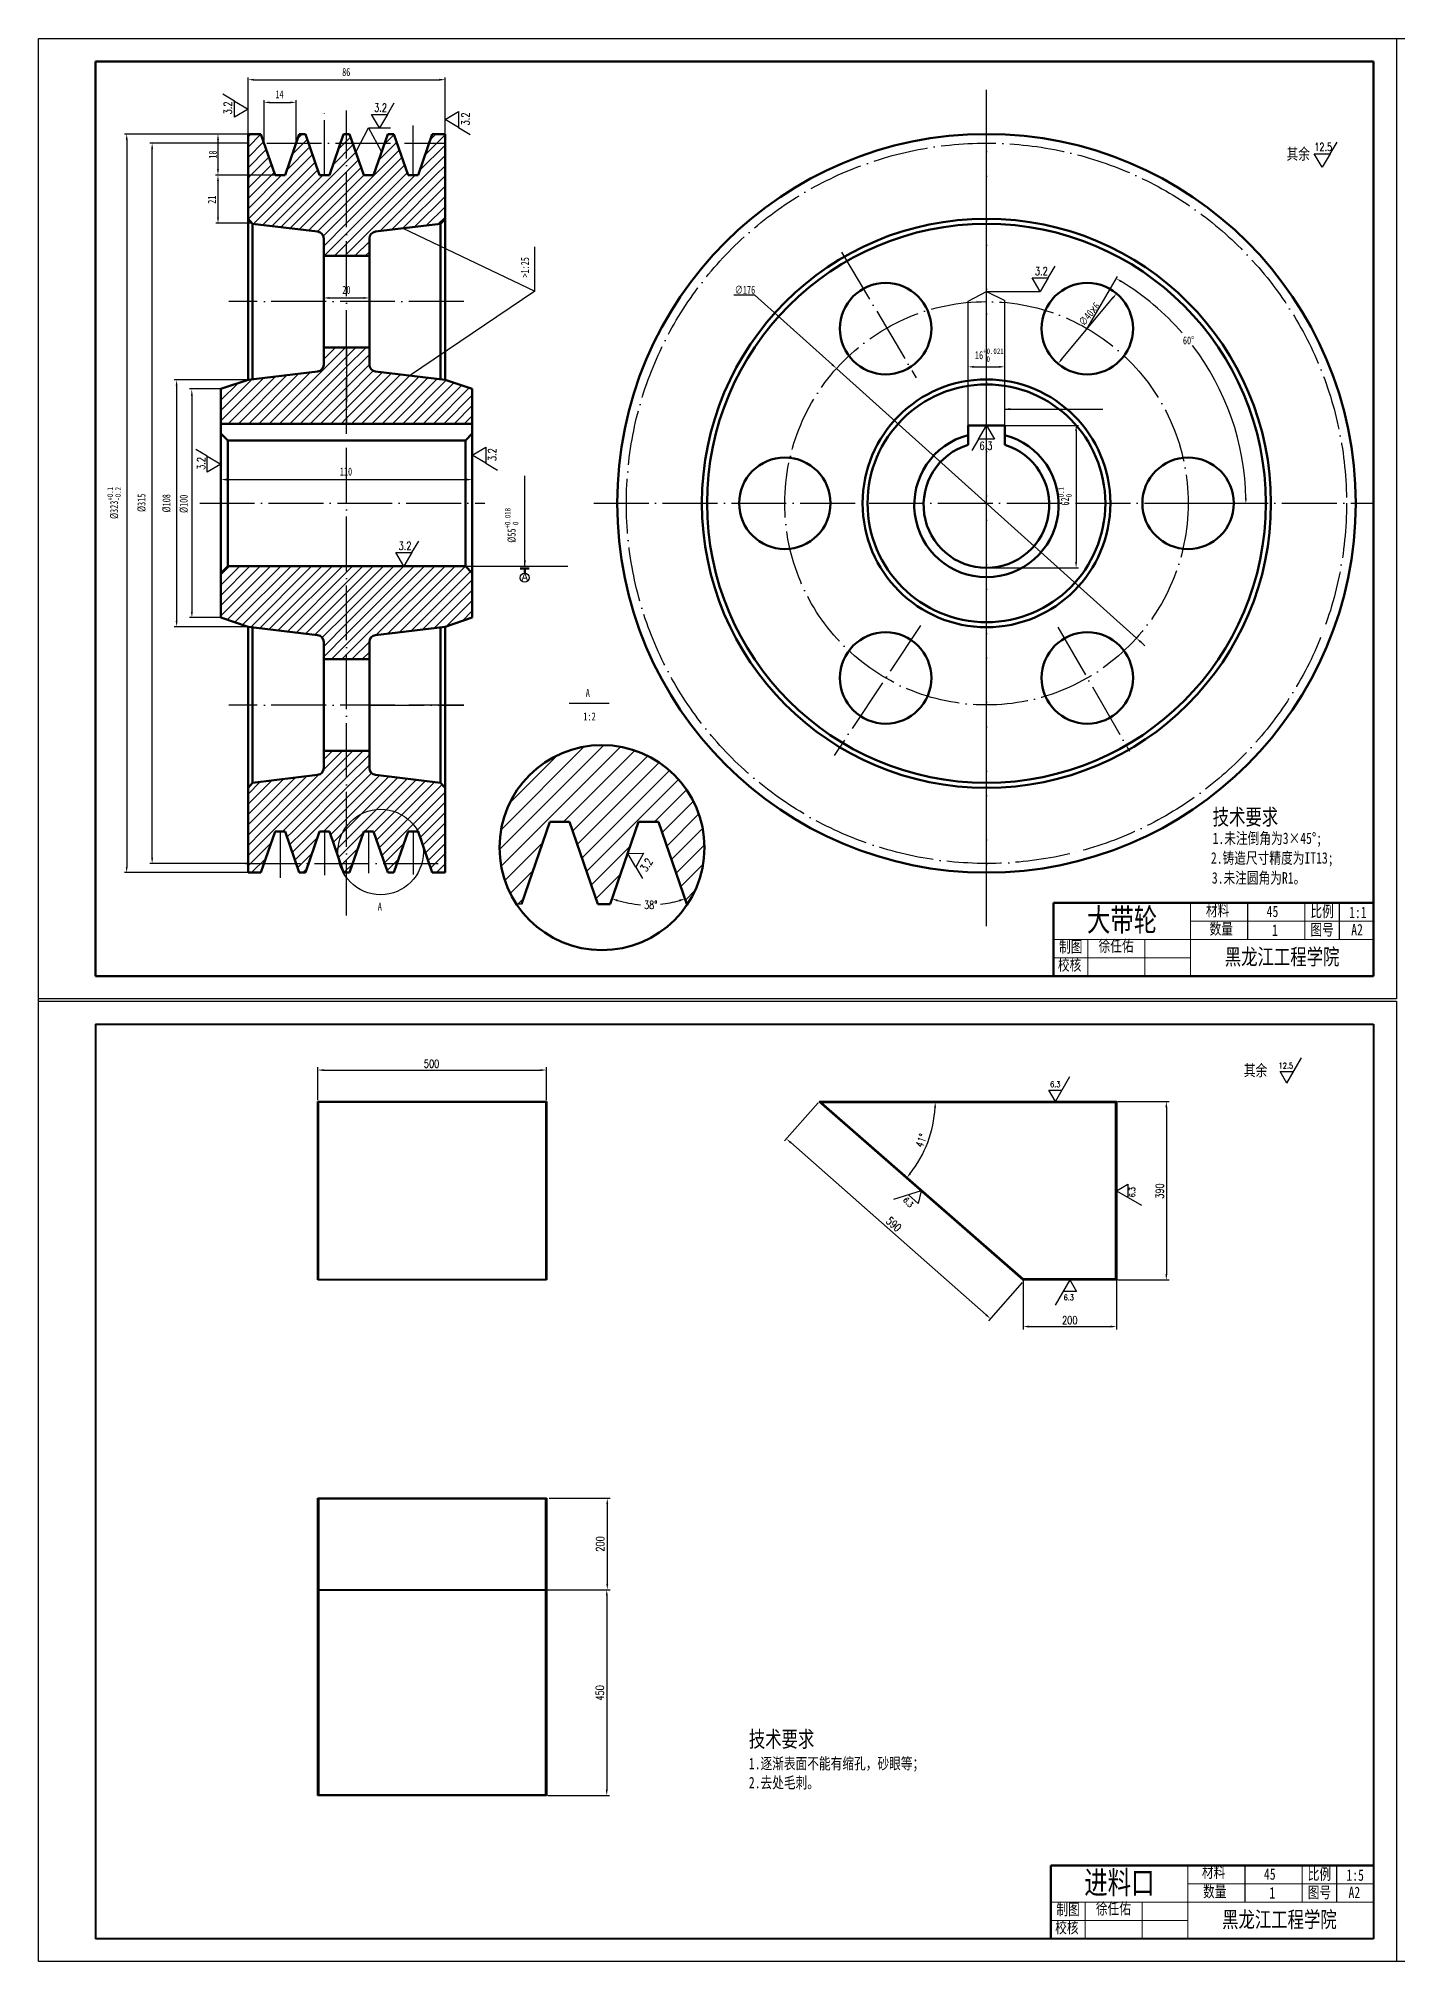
# Model space of a CAD drawing. Header units: inches. Extents: x -636 to 5660, y -1140 to 588.
# Drawn here: x 4471 to 5065, y -253 to 588 of the extents above; entities that cross this region are included whole.
import ezdxf
from ezdxf.enums import TextEntityAlignment as Align

# ---------------------------------------------------------------- set-up
doc = ezdxf.new("R2010")
doc.units = ezdxf.units.IN
doc.header["$MEASUREMENT"] = 0
doc.linetypes.add('ACAD_ISO04W100', pattern=[30, 24, -3, 0, -3])
doc.linetypes.add('CENTER2', pattern=[28.575, 19.05, -3.175, 3.175, -3.175])
for name, color, linetype in [('biaozhu', 210, 'Continuous'), ('dim', 7, 'Continuous'), ('图层2', 50, 'CENTER2'), ('图层3', 160, 'CENTER2')]:
    doc.layers.add(name, color=color, linetype=linetype)
for name, color, linetype, lineweight in [('cushixian', 4, 'Continuous', 50), ('中心线层', 4, 'ACAD_ISO04W100', 25), ('尺寸线', 3, 'Continuous', 20), ('文字', 7, 'Continuous', 15), ('文字层', 7, 'Continuous', 25), ('标注层', 3, 'Continuous', 25), ('粗实线', 7, 'Continuous', 40), ('粗实线层', 7, 'Continuous', 50), ('细实线', 5, 'Continuous', 9)]:
    doc.layers.add(name, color=color, linetype=linetype, lineweight=lineweight)
doc.styles.get("Standard").update_dxf_attribs({"font": 'txt.shx', "width": 0.75, "bigfont": 'gbcbig.shx'})
doc.styles.add('textstyle', font='', dxfattribs={"height": 5})
doc.styles.add('仿宋1', font='', dxfattribs={"width": 0.75})
doc.styles.add('工程字', font='gbenor.shx', dxfattribs={"bigfont": 'gbcbig.shx'})
doc.styles.add('样式 1', font='', dxfattribs={"width": 0.66, "height": 5})
doc.styles.get('textstyle').set_extended_font_data('FangSong_GB2312')
doc.styles.get('仿宋1').set_extended_font_data('FangSong_GB2312')
doc.styles.get('样式 1').set_extended_font_data('FangSong_GB2312')
doc.dimstyles.new('GB-3.5$7', dxfattribs={"dimtxt": 3.5, "dimasz": 2.5, "dimexe": 1, "dimexo": 0, "dimgap": 0.5, "dimtad": 1, "dimtoh": 1, "dimdec": 0, "dimdsep": 46, "dimtxsty": 'Standard', "dimcen": 0, "dimadec": 0, "dimazin": 2, "dimtfac": 1, "dimtdec": 0, "dimtmove": 0, "dimatfit": 3, "dimfxl": 1, "dimarcsym": 0})
pattern_1 = [(45, (3440.1529, -707.2794), (-0.7184205, 0.7184205), [])]

# ---------------------------------------------------------------- blocks, each defined once
blk = doc.blocks.new('下基准')
at = {"layer": '标注层'}
blk.add_circle((0, -5), 2, dxfattribs=at)
at = {"layer": '粗实线层'}
for p, q in [((2, -1), (-2, -1)), ((0, -3), (0, -1))]:
    blk.add_line(p, q, dxfattribs=at)
at = {"layer": '文字层'}
blk.add_attdef('A', text='', height=3.5, dxfattribs=at).set_placement((0, -4.56), align=Align.MIDDLE_CENTER)

msp = doc.modelspace()

# ---------------------------------------------------------------- hatches: boundary and pattern name
at = {"layer": '细实线'}
h = msp.add_hatch(dxfattribs=at)
h.set_pattern_fill('ANSI31', color=256, scale=45, style=0)
h.set_pattern_definition([(45, (4672.601, 209.5317), (-3.97748, 3.97748), [])])
h.paths.add_polyline_path([(4733.42, 245.53), (4742.14, 245.53), (4754.54, 209.53), (4754.79, 209.53, 0.147282), (4762.24, 234.28, 1), (4672.6, 234.28, 0.147304), (4680.05, 209.53), (4682.23, 209.53), (4694.62, 245.53), (4703.2, 245.53), (4715.59, 209.53), (4721.03, 209.53)])
h = msp.add_hatch(dxfattribs=at)
h.set_pattern_fill('ANSI31', color=256, scale=0.32, style=0)
h.set_pattern_definition(pattern_1)
h.paths.add_polyline_path([(4693.13, 123.2), (4593.13, 123.2), (4593.13, 45.2), (4693.13, 45.2)])
h.paths.add_polyline_path([(4593.45, 45.52), (4692.81, 45.52), (4692.81, 122.88), (4593.45, 122.88)], flags=16)
h = msp.add_hatch(dxfattribs=at)
h.set_pattern_fill('ANSI31', color=256, scale=0.32, style=0)
h.set_pattern_definition(pattern_1)
h.paths.add_polyline_path([(4812.46, 123.2), (4901.66, 45.2), (4942.46, 45.2), (4942.46, 123.2)])
h.paths.add_polyline_path([(4942.14, 122.88), (4942.14, 45.52), (4901.66, 45.52), (4813.15, 122.88)], flags=16)
h.paths.add_polyline_path([(4853.45, 103.79), (4855.91, 110.34), (4860.83, 108.5), (4858.37, 101.94)], flags=8)
h = msp.add_hatch(dxfattribs=at)
h.set_pattern_fill('ANSI31', color=256, scale=0.32, style=0)
h.set_pattern_definition(pattern_1)
h.paths.add_polyline_path([(4693.13, -50.26), (4593.13, -50.26), (4593.13, -180.26), (4693.13, -180.26)])
h.paths.add_polyline_path([(4692.81, -50.58), (4593.45, -50.58), (4593.45, -179.94), (4692.81, -179.94)], flags=16)

# ---------------------------------------------------------------- linework, layer by layer
at = {"lineweight": 50}
for p, q in [((4648.8, 546.35), (4648.8, 438.8)), ((4564.58, 507.06), (4564.58, 439.04)), ((4564.58, 262.63), (4564.58, 330.66)), ((4646.81, 262.63), (4646.81, 330.66))]:
    msp.add_line(p, q, dxfattribs=at)
for p, q in [((4593.45, 122.88), (4593.45, 45.52)), ((4692.81, 122.88), (4593.45, 122.88)), ((4692.81, 45.52), (4692.81, 122.88)), ((4593.45, 45.52), (4692.81, 45.52))]:
    msp.add_line(p, q)
for radius in [124.45, 122.22, 54.19, 52]:
    msp.add_circle((4885.61, 384.85), radius, dxfattribs=at)
at = {"layer": 'biaozhu', "color": 0, "lineweight": -3}
for p, q in [((4999.93, 194.13), (4999.93, 210.13)), ((5039.93, 210.13), (5039.93, 194.13)), ((4998.75, -226.87), (4998.75, -210.87)), ((5038.75, -210.87), (5038.75, -226.87))]:
    msp.add_line(p, q, dxfattribs=at)
at = {"layer": '中心线层'}
for p, q in [((4885.61, 210.64), (4885.61, 567.91)), ((4596.03, 528.35), (4596.03, 555.52)), ((4605.7, 204.56), (4605.7, 556.69)), ((4885.61, 199.91), (4885.61, 557.18)), ((4634.8, 528.35), (4634.8, 550.08)), ((4570.8, 542.35), (4648.8, 542.35)), ((4822.19, 494.71), (4854.9, 439.78)), ((4656.95, 473.05), (4554.21, 473.05)), ((4605.7, 453.05), (4605.7, 419.65)), ((4541.49, 384.85), (4666.12, 384.85)), ((4713.87, 384.85), (5054.93, 384.85)), ((4856.81, 331.44), (4818.93, 274.53)), ((4916.9, 330.66), (4948.18, 276.48)), ((4656.95, 296.64), (4554.21, 296.64)), ((4615.7, 296.64), (4656.95, 296.64)), ((4576.6, 241.35), (4576.6, 220.99)), ((4596.03, 241.35), (4596.03, 222.16)), ((4615.36, 241.35), (4615.36, 223.15)), ((4634.8, 241.35), (4634.8, 222.55)), ((4561.52, 227.35), (4648.8, 227.35))]:
    msp.add_line(p, q, dxfattribs=at)
for radius in [157.5, 88.2]:
    msp.add_circle((4885.61, 384.85), radius, dxfattribs=at)
at = {"layer": '图层2', "color": 3, "linetype": 'ByBlock', "lineweight": -3}
for p, q in [((5017.03, 131.33), (5014.15, 136.33)), ((5014.15, 136.33), (5019.92, 136.33)), ((5017.03, 131.33), (5023.38, 142.33)), ((4915.8, 123.2), (4912.92, 128.2)), ((4912.92, 128.2), (4918.69, 128.2)), ((4915.8, 123.2), (4922.15, 134.2)), ((4857.06, 84.2), (4844.94, 80.4)), ((4857.06, 84.2), (4855.8, 78.57)), ((4942.46, 84.2), (4947.46, 87.09)), ((4942.46, 84.2), (4953.46, 77.85)), ((4947.46, 87.09), (4947.46, 81.31)), ((4855.8, 78.57), (4851.55, 82.47)), ((4922.06, 45.2), (4915.71, 34.2)), ((4922.06, 45.2), (4924.95, 40.2)), ((4924.95, 40.2), (4919.17, 40.2))]:
    msp.add_line(p, q, dxfattribs=at)
at = {"layer": '图层3', "color": 3, "linetype": 'ByBlock'}
msp.add_line((4703.13, 297.4), (4720.52, 297.4), dxfattribs=at)
at = {"layer": '标注层'}
for p, q in [((4556.65, 560.78), (4551.6, 563.76)), ((4562.6, 534.23), (4562.6, 571.1)), ((4565.1, 570.1), (4646.3, 570.1)), ((4648.8, 534.23), (4648.8, 571.1)), ((4556.65, 553.78), (4556.65, 560.78)), ((4556.65, 560.78), (4562.6, 557.28)), ((4562.6, 557.28), (4556.65, 553.78)), ((4569.6, 542.35), (4569.6, 561.18)), ((4572.1, 560.18), (4581.1, 560.18)), ((4583.6, 542.35), (4583.6, 561.18)), ((4623.61, 554.95), (4626.58, 560)), ((4648.8, 552.67), (4654.74, 556.17)), ((4654.74, 556.17), (4654.74, 549.17)), ((4609.77, 538.36), (4615.28, 549)), ((4615.28, 549), (4621.02, 538.54)), ((4615.28, 549), (4624.94, 549)), ((4616.61, 554.95), (4623.61, 554.95)), ((4620.11, 549), (4616.61, 554.95)), ((4623.61, 554.95), (4620.11, 549)), ((4654.74, 549.17), (4648.8, 552.67)), ((4654.74, 549.17), (4659.8, 546.19)), ((4562.6, 546.35), (4508.53, 546.35)), ((4509.53, 543.85), (4509.53, 225.85)), ((4562.21, 542.35), (4519.66, 542.35)), ((4520.66, 229.85), (4520.66, 539.85)), ((4562.6, 546.35), (4548.46, 546.35)), ((4549.46, 543.85), (4549.46, 530.85)), ((5036.02, 537.75), (5038.99, 542.8)), ((5029.02, 537.75), (5036.02, 537.75)), ((5032.52, 531.8), (5029.02, 537.75)), ((5036.02, 537.75), (5032.52, 531.8)), ((4574.42, 528.35), (4548.33, 528.35)), ((4562.6, 528.35), (4548.46, 528.35)), ((4562.6, 528.35), (4548.46, 528.35)), ((4549.46, 525.85), (4549.46, 509.8)), ((4564.37, 507.3), (4548.46, 507.3)), ((4630.39, 505.1), (4688.12, 477.6)), ((4688.12, 477.6), (4688.12, 497.01)), ((4912.67, 483.46), (4915.64, 488.51)), ((4905.67, 483.46), (4912.67, 483.46)), ((4909.17, 477.51), (4905.67, 483.46)), ((4912.67, 483.46), (4909.17, 477.51)), ((4929.72, 461.24), (4942.87, 484.02)), ((4595.7, 473.05), (4595.7, 475.66)), ((4598.2, 474.66), (4613.2, 474.66)), ((4615.7, 474.66), (4615.7, 475.66)), ((4688.12, 477.6), (4633.3, 440.66)), ((4784.32, 475.87), (4775.13, 475.87)), ((4818.15, 445.48), (4784.32, 475.87)), ((4877.61, 473.2), (4885.61, 477.51)), ((4877.61, 418.92), (4877.61, 473.2)), ((4885.61, 477.51), (4893.61, 473.59)), ((4885.61, 477.51), (4909.17, 477.51)), ((4893.61, 418.92), (4893.61, 473.59)), ((4918.5, 447.8), (4940.93, 474.67)), ((4562.6, 438.8), (4530.36, 438.8)), ((4951.22, 325.89), (4820.01, 443.81)), ((4880.11, 444.53), (4891.11, 444.53)), ((4531.36, 436.3), (4531.36, 333.39)), ((4550.7, 434.85), (4537.05, 434.85)), ((4538.05, 431.88), (4538.05, 337.35)), ((4635.7, 412.35), (4635.7, 412.35)), ((4882.11, 412.97), (4879.14, 407.92)), ((4882.11, 412.97), (4885.61, 418.92)), ((4889.11, 412.97), (4882.11, 412.97)), ((4885.61, 418.92), (4925.82, 418.92)), ((4885.61, 418.92), (4889.11, 412.97)), ((4924.82, 416.42), (4924.82, 359.12)), ((4544.75, 405.45), (4539.7, 408.43)), ((4544.75, 398.45), (4544.75, 405.45)), ((4544.75, 405.45), (4550.7, 401.95)), ((4660.7, 405.87), (4666.64, 409.37)), ((4666.64, 402.37), (4660.7, 405.87)), ((4666.64, 409.37), (4666.64, 402.37)), ((4550.7, 401.95), (4544.75, 398.45)), ((4550.7, 384.85), (4550.7, 396.22)), ((4660.7, 384.85), (4660.7, 396.22)), ((4666.64, 402.37), (4671.7, 399.39)), ((4553.2, 395.22), (4658.2, 395.22)), ((4973.82, 384.85), (4999.04, 384.85)), ((4627.32, 363.29), (4634.32, 363.29)), ((4630.82, 357.35), (4627.32, 363.29)), ((4634.32, 363.29), (4630.82, 357.35)), ((4634.32, 363.29), (4637.29, 368.35)), ((4657.7, 357.35), (4702.56, 357.35)), ((4885.61, 356.62), (4925.82, 356.62)), ((4562.6, 330.89), (4530.36, 330.89)), ((4550.7, 334.85), (4537.05, 334.85)), ((4953.08, 324.22), (4954.94, 322.55)), ((4562.21, 227.35), (4519.66, 227.35)), ((4728.68, 231.73), (4735.58, 231.89)), ((4732.17, 225.78), (4728.68, 231.73)), ((4735.58, 231.89), (4732.17, 225.78)), ((4562.6, 223.35), (4508.53, 223.35)), ((4732.17, 225.78), (4735.13, 220.72)), ((4682.23, 209.53), (4680.05, 209.53)), ((4593.13, 123.82), (4593.13, 138.25)), ((4595.63, 137), (4690.63, 137)), ((4693.13, 123.82), (4693.13, 138.25)), ((4812.05, 122.73), (4797.29, 105.99)), ((4943.09, 123.2), (4965.55, 123.2)), ((4964.3, 120.7), (4964.3, 47.7)), ((4799.99, 105.27), (4885.44, 29.95)), ((4901.25, 44.11), (4886.49, 27.36)), ((4901.66, 45.2), (4901.66, 23.56)), ((4942.46, 45.2), (4942.46, 23.56)), ((4943.09, 45.2), (4965.55, 45.2)), ((4904.16, 24.81), (4939.96, 24.81)), ((4694.38, -50.26), (4721, -50.26)), ((4719.75, -52.76), (4719.75, -87.76)), ((4693.75, -90.26), (4721, -90.26)), ((4693.75, -90.26), (4720.77, -90.26)), ((4719.52, -92.76), (4719.52, -177.76)), ((4693.75, -180.26), (4720.77, -180.26))]:
    msp.add_line(p, q, dxfattribs=at)
for points in [[(4470.93, 588.13), (5064.93, 588.13), (5064.93, 168.13), (4470.93, 168.13)], [(4470.93, 588.13), (5659.93, 588.13), (5659.93, -252.87), (4470.93, -252.87)], [(4470.93, 167.13), (5064.93, 167.13), (5064.93, -252.87), (4470.93, -252.87)]]:
    msp.add_lwpolyline(points, close=True, dxfattribs=at)
msp.add_circle((4620.61, 232.35), 18.68, dxfattribs=at)
for centre, radius, start, end in [((4885.61, 384.85), 113.51, 41.04244, 58.73812), ((4885.61, 384.85), 113.51, 1.0185, 37.41766), ((4740.95, 272.52), 63.61, 254.7577, 264.03973), ((4737.78, 258.19), 48.96, 276.18109, 286.07382), ((4812.46, 123.2), 50.72, 321.6566, 357.17567)]:
    msp.add_arc(centre, radius, start, end, dxfattribs=at)
for points in [[(4565.1, 570.52), (4565.1, 569.69), (4562.6, 570.1)], [(4646.3, 570.52), (4646.3, 569.69), (4648.8, 570.1)], [(4572.1, 560.6), (4572.1, 559.77), (4569.6, 560.18)], [(4581.1, 560.6), (4581.1, 559.77), (4583.6, 560.18)], [(4509.12, 543.85), (4509.95, 543.85), (4509.53, 546.35)], [(4520.25, 539.85), (4521.08, 539.85), (4520.66, 542.35)], [(4549.05, 543.85), (4549.88, 543.85), (4549.46, 546.35)], [(4549.05, 530.85), (4549.88, 530.85), (4549.46, 528.35)], [(4549.05, 525.85), (4549.88, 525.85), (4549.46, 528.35)], [(4549.05, 509.8), (4549.88, 509.8), (4549.46, 507.3)], [(4944.31, 481.52), (4944.73, 482.24), (4942.37, 483.15)], [(4598.2, 475.08), (4598.2, 474.24), (4595.7, 474.66)], [(4613.2, 475.08), (4613.2, 474.24), (4615.7, 474.66)], [(4940.61, 474.94), (4941.25, 474.4), (4942.53, 476.59)], [(4818.43, 445.79), (4817.87, 445.17), (4820.01, 443.81)], [(4918.18, 448.07), (4918.82, 447.53), (4916.9, 445.88)], [(4530.95, 436.3), (4531.78, 436.3), (4531.36, 438.8)], [(4880.11, 444.94), (4880.11, 444.11), (4877.61, 444.53)], [(4891.11, 444.94), (4891.11, 444.11), (4893.61, 444.53)], [(4537.64, 431.88), (4538.47, 431.88), (4537.97, 434.85)], [(4924.4, 416.42), (4925.24, 416.42), (4924.82, 418.92)], [(4553.2, 395.64), (4553.2, 394.8), (4550.7, 395.22)], [(4658.2, 395.64), (4658.2, 394.8), (4660.7, 395.22)], [(4999.53, 386.87), (4998.69, 386.86), (4999.04, 384.85)], [(4924.4, 359.12), (4925.24, 359.12), (4924.82, 356.62)], [(4537.64, 337.35), (4538.47, 337.35), (4538.05, 334.85)], [(4530.95, 333.39), (4531.78, 333.39), (4531.36, 330.89)], [(4953.36, 324.53), (4952.8, 323.91), (4951.22, 325.89)], [(4520.25, 229.85), (4521.08, 229.85), (4520.66, 227.35)], [(4509.12, 225.85), (4509.95, 225.85), (4509.53, 223.35)], [(4724.1, 210.75), (4724.35, 211.55), (4721.84, 211.9)], [(4751.21, 211.55), (4751.46, 210.75), (4753.72, 211.9)], [(4595.63, 137.41), (4595.63, 136.58), (4593.13, 137)], [(4690.63, 137.41), (4690.63, 136.58), (4693.13, 137)], [(4862.7, 120.71), (4863.54, 120.69), (4863.23, 122.88)], [(4963.88, 120.7), (4964.71, 120.7), (4964.3, 123.2)], [(4800.27, 105.59), (4799.72, 104.96), (4798.12, 106.93)], [(4852.56, 91.47), (4851.92, 92), (4850.81, 89.96)], [(4963.88, 47.7), (4964.71, 47.7), (4964.3, 45.2)], [(4885.72, 30.27), (4885.17, 29.64), (4887.32, 28.3)], [(4904.16, 25.23), (4904.16, 24.39), (4901.66, 24.81)], [(4939.96, 25.23), (4939.96, 24.39), (4942.46, 24.81)], [(4719.34, -52.76), (4720.17, -52.76), (4719.75, -50.26)], [(4719.11, -92.76), (4719.94, -92.76), (4719.52, -90.26)], [(4719.34, -87.76), (4720.17, -87.76), (4719.75, -90.26)], [(4719.11, -177.76), (4719.94, -177.76), (4719.52, -180.26)]]:
    msp.add_solid(points, dxfattribs=at)
at = {"layer": '粗实线', "lineweight": 50}
for p, q in [((4495.93, 578.13), (4495.93, 178.13)), ((4495.93, 578.13), (5054.93, 578.13)), ((5054.93, 578.13), (5054.93, 178.13)), ((4562.6, 546.35), (4568.22, 546.35)), ((4562.6, 546.35), (4562.6, 438.8)), ((4568.22, 546.35), (4574.42, 528.35)), ((4584.97, 546.35), (4578.78, 528.35)), ((4584.97, 546.35), (4587.69, 546.35)), ((4587.69, 546.35), (4593.89, 528.35)), ((4604.37, 546.35), (4598.18, 528.35)), ((4604.37, 546.35), (4607.02, 546.35)), ((4607.02, 546.35), (4613.22, 528.35)), ((4623.7, 546.35), (4617.51, 528.35)), ((4623.7, 546.35), (4626.42, 546.35)), ((4626.42, 546.35), (4632.62, 528.35)), ((4643.17, 546.35), (4636.98, 528.35)), ((4643.17, 546.35), (4648.8, 546.35)), ((4574.42, 528.35), (4578.78, 528.35)), ((4593.89, 528.35), (4598.18, 528.35)), ((4613.22, 528.35), (4617.51, 528.35)), ((4632.62, 528.35), (4636.98, 528.35)), ((4564.58, 507.06), (4562.6, 509.3)), ((4564.58, 507.06), (4593.05, 503.66)), ((4646.81, 507.06), (4618.34, 503.66)), ((4646.81, 507.06), (4648.8, 509.14)), ((4646.81, 507.06), (4646.81, 439.04)), ((4595.7, 500.68), (4595.7, 445.43)), ((4615.7, 500.68), (4615.7, 445.43)), ((4595.7, 493.05), (4615.7, 493.05)), ((4595.7, 453.05), (4615.7, 453.05)), ((4550.7, 434.85), (4562.6, 438.8)), ((4562.6, 438.8), (4593.05, 442.45)), ((4648.8, 438.8), (4618.34, 442.45)), ((4660.7, 434.85), (4648.8, 438.8)), ((4550.7, 434.85), (4550.7, 415.35)), ((4660.7, 434.85), (4660.7, 412.35)), ((4605.7, 419.65), (4550.7, 419.65)), ((4550.7, 415.35), (4553.7, 412.35)), ((4550.7, 415.35), (4550.7, 412.35)), ((4550.7, 412.35), (4550.7, 357.35)), ((4553.7, 412.35), (4657.7, 412.35)), ((4553.7, 412.35), (4553.7, 357.35)), ((4605.7, 419.65), (4660.7, 419.65)), ((4660.7, 415.35), (4657.7, 412.35)), ((4657.7, 412.35), (4657.73, 357.32)), ((4660.7, 412.35), (4660.7, 357.35)), ((4877.61, 410.43), (4877.61, 418.92)), ((4877.61, 418.92), (4893.61, 418.92)), ((4893.61, 410.43), (4893.61, 418.92)), ((4550.7, 334.85), (4550.7, 357.35)), ((4550.7, 354.35), (4553.7, 357.35)), ((4553.7, 357.35), (4657.7, 357.35)), ((4660.7, 354.35), (4657.7, 357.35)), ((4660.7, 334.85), (4660.7, 357.35)), ((4550.7, 334.85), (4562.6, 330.89)), ((4562.6, 330.89), (4593.05, 327.25)), ((4562.6, 260.39), (4562.6, 330.89)), ((4648.8, 330.89), (4618.34, 327.25)), ((4660.7, 334.85), (4648.8, 330.89)), ((4648.8, 260.39), (4648.8, 330.89)), ((4595.7, 269.02), (4595.7, 324.27)), ((4615.7, 269.02), (4615.7, 324.27)), ((4595.7, 316.64), (4615.7, 316.64)), ((4595.7, 276.64), (4615.7, 276.64)), ((4564.58, 262.63), (4562.6, 260.39)), ((4564.58, 262.63), (4593.05, 266.04)), ((4646.81, 262.63), (4618.34, 266.04)), ((4646.81, 262.63), (4648.8, 260.39)), ((4562.6, 223.35), (4562.6, 260.39)), ((4648.8, 223.35), (4648.8, 260.39)), ((4682.23, 209.53), (4694.62, 245.53)), ((4694.62, 245.53), (4703.2, 245.53)), ((4715.59, 209.53), (4703.2, 245.53)), ((4721.03, 209.53), (4733.42, 245.53)), ((4733.42, 245.53), (4742.14, 245.53)), ((4754.54, 209.53), (4742.14, 245.53)), ((4568.22, 223.35), (4574.42, 241.35)), ((4574.42, 241.35), (4578.78, 241.35)), ((4584.97, 223.35), (4578.78, 241.35)), ((4587.69, 223.35), (4593.89, 241.35)), ((4593.89, 241.35), (4598.18, 241.35)), ((4604.37, 223.35), (4598.18, 241.35)), ((4607.02, 223.35), (4613.22, 241.35)), ((4613.22, 241.35), (4617.51, 241.35)), ((4623.7, 223.35), (4617.51, 241.35)), ((4626.42, 223.35), (4632.62, 241.35)), ((4632.62, 241.35), (4636.98, 241.35)), ((4643.17, 223.35), (4636.98, 241.35)), ((4562.6, 223.35), (4568.22, 223.35)), ((4584.97, 223.35), (4587.69, 223.35)), ((4604.37, 223.35), (4607.02, 223.35)), ((4623.7, 223.35), (4626.42, 223.35)), ((4643.17, 223.35), (4648.8, 223.35)), ((4715.59, 209.53), (4721.03, 209.53)), ((5054.93, 178.13), (4495.93, 178.13))]:
    msp.add_line(p, q, dxfattribs=at)
at = {"layer": '粗实线'}
for p, q in [((4754.54, 209.53), (4754.75, 209.53)), ((4495.93, 157.13), (4495.93, -242.87)), ((4495.93, 157.13), (5054.93, 157.13)), ((5054.93, 157.13), (5054.93, -242.87)), ((4593.13, 123.2), (4693.13, 123.2)), ((4593.13, 45.2), (4593.13, 123.2)), ((4693.13, 123.2), (4693.13, 45.2)), ((4812.46, 123.2), (4942.46, 123.2)), ((4901.66, 45.2), (4812.46, 123.2)), ((4942.14, 122.88), (4813.15, 122.88)), ((4813.15, 122.88), (4901.66, 45.52)), ((4942.14, 45.52), (4942.14, 122.88)), ((4942.46, 123.2), (4942.46, 45.2)), ((4693.13, 45.2), (4593.13, 45.2)), ((4942.14, 45.52), (4901.66, 45.52)), ((4942.46, 45.2), (4901.66, 45.2)), ((4593.13, -50.26), (4693.13, -50.26)), ((4593.13, -180.26), (4593.13, -50.26)), ((4693.13, -50.26), (4693.13, -180.26)), ((4593.45, -50.58), (4593.45, -179.94)), ((4692.81, -50.58), (4593.45, -50.58)), ((4692.81, -179.94), (4692.81, -50.58)), ((4593.45, -90.26), (4692.81, -90.26)), ((4693.13, -180.26), (4593.13, -180.26)), ((4593.45, -179.94), (4692.81, -179.94)), ((5054.93, -242.87), (4495.93, -242.87))]:
    msp.add_line(p, q, dxfattribs=at)
at = {"layer": '粗实线', "color": 0, "lineweight": 50}
for p, q in [((4914.93, 178.13), (4914.93, 210.13)), ((4914.93, 210.13), (5054.93, 210.13)), ((4913.75, -242.87), (4913.75, -210.87)), ((4913.75, -210.87), (5054.93, -210.87))]:
    msp.add_line(p, q, dxfattribs=at)
at = {"layer": '粗实线', "lineweight": 50}
for centre, radius in [((4885.61, 384.85), 161.5), ((4841.51, 461.24), 20), ((4929.72, 461.24), 20), ((4797.41, 384.85), 20), ((4973.82, 384.85), 20), ((4841.51, 308.46), 20), ((4929.72, 308.46), 20), ((4717.42, 234.28), 44.82)]:
    msp.add_circle(centre, radius, dxfattribs=at)
for centre, radius, start, end in [((4592.7, 500.68), 3, 0, 83.17341), ((4618.7, 500.68), 3, 96.82659, 180), ((4592.7, 445.43), 3, 276.82659, 0), ((4618.7, 445.43), 3, 180, 263.17341), ((4885.61, 384.12), 31.59, 104.67186, 75.32814), ((4885.61, 384.12), 27.5, 106.91239, 73.08761), ((4592.7, 324.27), 3, 0, 83.17341), ((4618.7, 324.27), 3, 96.82659, 180), ((4592.7, 269.02), 3, 276.82659, 0), ((4618.7, 269.02), 3, 180, 263.17341)]:
    msp.add_arc(centre, radius, start, end, dxfattribs=at)
at = {"layer": '细实线'}
for p, q in [((4562.6, 545.07), (4563.88, 546.35)), ((4562.6, 540.58), (4568.26, 546.24)), ((4562.6, 536.09), (4569.41, 542.9)), ((4562.6, 531.6), (4570.56, 539.56)), ((4579.55, 530.59), (4589.64, 540.68)), ((4581.91, 537.43), (4588.49, 544.02)), ((4584.26, 544.28), (4586.33, 546.35)), ((4599.7, 532.78), (4608.62, 541.7)), ((4602.06, 539.63), (4607.47, 545.04)), ((4605.7, 534.29), (4609.77, 538.36)), ((4617.72, 528.35), (4628.8, 539.43)), ((4619.75, 534.87), (4627.65, 542.77)), ((4622.11, 541.72), (4626.5, 546.11)), ((4637.66, 530.32), (4648.8, 541.46)), ((4640.02, 537.17), (4648.8, 545.95)), ((4642.37, 544.02), (4644.7, 546.35)), ((4563.84, 528.35), (4571.71, 536.22)), ((4568.33, 528.35), (4572.86, 532.88)), ((4576.99, 505.58), (4605.7, 534.29)), ((4581.8, 528.35), (4590.79, 537.34)), ((4586.29, 528.35), (4591.94, 534)), ((4590.78, 528.35), (4593.09, 530.66)), ((4604.25, 528.35), (4610.92, 535.02)), ((4608.74, 528.35), (4612.07, 531.68)), ((4622.21, 528.35), (4629.95, 536.09)), ((4626.7, 528.35), (4631.1, 532.75)), ((4640.17, 528.35), (4648.8, 536.97)), ((4644.66, 528.35), (4648.8, 532.48)), ((4562.6, 527.11), (4563.84, 528.35)), ((4562.6, 522.62), (4568.33, 528.35)), ((4562.6, 518.13), (4572.82, 528.35)), ((4562.6, 513.64), (4577.31, 528.35)), ((4562.6, 509.15), (4581.8, 528.35)), ((4564.96, 507.02), (4586.29, 528.35)), ((4568.97, 506.54), (4590.78, 528.35)), ((4572.82, 528.35), (4574.01, 529.54)), ((4572.98, 506.06), (4595.27, 528.35)), ((4581, 505.1), (4604.25, 528.35)), ((4585.01, 504.62), (4605.7, 525.3)), ((4605.7, 525.3), (4608.74, 528.35)), ((4605.7, 520.81), (4613.23, 528.35)), ((4605.7, 516.32), (4617.72, 528.35)), ((4605.7, 511.83), (4622.21, 528.35)), ((4605.7, 507.34), (4626.7, 528.35)), ((4605.7, 502.85), (4631.19, 528.35)), ((4605.7, 498.36), (4635.68, 528.35)), ((4605.7, 493.87), (4640.17, 528.35)), ((4620.19, 503.88), (4644.66, 528.35)), ((4625.29, 504.49), (4648.8, 527.99)), ((4630.39, 505.1), (4648.8, 523.5)), ((4631.19, 528.35), (4632.25, 529.41)), ((4589.02, 504.14), (4605.7, 520.81)), ((4593.03, 503.66), (4605.7, 516.32)), ((4635.49, 505.71), (4648.8, 519.01)), ((4640.59, 506.32), (4648.8, 514.52)), ((4595.53, 501.67), (4605.7, 511.83)), ((4595.7, 497.34), (4605.7, 507.34)), ((4645.69, 506.93), (4648.8, 510.03)), ((4595.9, 493.05), (4605.7, 502.85)), ((4600.39, 493.05), (4605.7, 498.36)), ((4609.37, 493.05), (4615.7, 499.38)), ((4604.88, 493.05), (4605.7, 493.87)), ((4613.86, 493.05), (4615.7, 494.89)), ((4571.88, 419.65), (4605.29, 453.05)), ((4576.37, 419.65), (4605.7, 448.97)), ((4595.7, 452.44), (4596.31, 453.05)), ((4595.7, 447.95), (4600.8, 453.05)), ((4605.7, 448.97), (4609.78, 453.05)), ((4605.7, 444.48), (4614.27, 453.05)), ((4605.7, 439.99), (4615.7, 449.99)), ((4550.7, 420.91), (4569.4, 439.62)), ((4550.7, 425.4), (4564.3, 439.01)), ((4553.92, 419.65), (4574.5, 440.23)), ((4558.41, 419.65), (4579.6, 440.84)), ((4562.9, 419.65), (4584.7, 441.45)), ((4567.39, 419.65), (4589.8, 442.06)), ((4580.86, 419.65), (4605.7, 444.48)), ((4585.35, 419.65), (4605.7, 439.99)), ((4605.7, 435.5), (4615.7, 445.5)), ((4605.7, 431.01), (4617.4, 442.72)), ((4605.7, 426.52), (4621.27, 442.1)), ((4605.7, 422.03), (4625.28, 441.62)), ((4607.8, 419.65), (4629.29, 441.14)), ((4612.29, 419.65), (4633.3, 440.66)), ((4616.78, 419.65), (4637.31, 440.18)), ((4621.27, 419.65), (4641.32, 439.7)), ((4625.76, 419.65), (4645.33, 439.22)), ((4630.25, 419.65), (4649.26, 438.65)), ((4634.74, 419.65), (4652.63, 437.53)), ((4550.7, 429.89), (4558.12, 437.31)), ((4550.7, 434.38), (4551.39, 435.08)), ((4589.84, 419.65), (4605.7, 435.5)), ((4594.33, 419.65), (4605.7, 431.01)), ((4639.23, 419.65), (4656, 436.41)), ((4643.72, 419.65), (4659.37, 435.29)), ((4648.21, 419.65), (4660.7, 432.13)), ((4598.82, 419.65), (4605.7, 426.52)), ((4603.31, 419.65), (4605.7, 422.03)), ((4652.7, 419.65), (4660.7, 427.64)), ((4657.19, 419.65), (4660.7, 423.15)), ((4550.7, 353.56), (4554.48, 357.35)), ((4550.7, 349.07), (4558.97, 357.35)), ((4550.7, 344.58), (4563.46, 357.35)), ((4550.7, 340.09), (4567.95, 357.35)), ((4550.7, 335.6), (4572.44, 357.35)), ((4553.5, 333.92), (4576.93, 357.35)), ((4556.87, 332.8), (4581.42, 357.35)), ((4560.24, 331.68), (4585.91, 357.35)), ((4563.81, 330.75), (4590.4, 357.35)), ((4567.82, 330.27), (4594.89, 357.35)), ((4571.83, 329.79), (4599.38, 357.35)), ((4575.84, 329.31), (4603.87, 357.35)), ((4579.85, 328.83), (4605.7, 354.68)), ((4605.7, 354.68), (4608.37, 357.35)), ((4605.7, 350.19), (4612.86, 357.35)), ((4605.7, 345.7), (4617.35, 357.35)), ((4605.7, 341.21), (4621.84, 357.35)), ((4605.7, 336.72), (4626.33, 357.35)), ((4605.7, 332.23), (4630.82, 357.35)), ((4605.7, 327.74), (4635.31, 357.35)), ((4605.7, 323.25), (4639.8, 357.35)), ((4605.7, 318.76), (4644.29, 357.35)), ((4618.72, 327.29), (4648.78, 357.35)), ((4623.82, 327.9), (4653.27, 357.35)), ((4628.92, 328.51), (4657.73, 357.32)), ((4634.02, 329.12), (4659.97, 355.07)), ((4583.86, 328.35), (4605.7, 350.19)), ((4587.87, 327.87), (4605.7, 345.7)), ((4639.12, 329.74), (4660.7, 351.31)), ((4644.23, 330.35), (4660.7, 346.82)), ((4591.88, 327.39), (4605.7, 341.21)), ((4595.08, 326.1), (4605.7, 336.72)), ((4649.49, 331.12), (4660.7, 342.33)), ((4656.22, 333.36), (4660.7, 337.84)), ((4595.7, 322.23), (4605.7, 332.23)), ((4595.7, 317.74), (4605.7, 327.74)), ((4599.09, 316.64), (4605.7, 323.25)), ((4608.07, 316.64), (4615.7, 324.27)), ((4612.56, 316.64), (4615.7, 319.78)), ((4603.58, 316.64), (4605.7, 318.76)), ((4573.19, 241.35), (4605.7, 273.86)), ((4577.68, 241.35), (4605.7, 269.37)), ((4595.6, 268.25), (4603.99, 276.64)), ((4595.7, 272.84), (4599.5, 276.64)), ((4605.7, 273.86), (4608.48, 276.64)), ((4605.7, 269.37), (4612.97, 276.64)), ((4605.7, 264.88), (4615.7, 274.88)), ((4605.7, 260.39), (4615.7, 270.39)), ((4562.6, 244.23), (4583.23, 264.86)), ((4562.6, 248.72), (4578.13, 264.25)), ((4562.6, 253.21), (4573.03, 263.64)), ((4562.6, 257.7), (4567.93, 263.03)), ((4564.21, 241.35), (4588.33, 265.47)), ((4568.7, 241.35), (4593.47, 266.12)), ((4582.17, 241.35), (4605.7, 264.88)), ((4605.7, 255.9), (4616.64, 266.84)), ((4605.7, 251.41), (4620.12, 265.83)), ((4605.7, 246.92), (4624.13, 265.35)), ((4605.7, 242.43), (4628.14, 264.87)), ((4609.11, 241.35), (4632.15, 264.39)), ((4613.6, 241.35), (4636.16, 263.91)), ((4618.09, 241.35), (4640.17, 263.43)), ((4622.58, 241.35), (4644.18, 262.95)), ((4627.07, 241.35), (4647.54, 261.81)), ((4586.66, 241.35), (4605.7, 260.39)), ((4591.15, 241.35), (4605.7, 255.9)), ((4631.56, 241.35), (4648.8, 258.59)), ((4636.05, 241.35), (4648.8, 254.1)), ((4595.64, 241.35), (4605.7, 251.41)), ((4598.68, 239.9), (4605.7, 246.92)), ((4640.54, 241.35), (4648.8, 249.61)), ((4645.03, 241.35), (4648.8, 245.12)), ((4562.6, 239.74), (4564.21, 241.35)), ((4562.6, 235.25), (4568.7, 241.35)), ((4562.6, 230.76), (4573.19, 241.35)), ((4562.6, 226.27), (4572.71, 236.38)), ((4579.65, 238.83), (4582.17, 241.35)), ((4580.8, 235.49), (4586.66, 241.35)), ((4581.95, 232.15), (4591.15, 241.35)), ((4583.1, 228.81), (4592.97, 238.68)), ((4599.83, 236.56), (4605.7, 242.43)), ((4600.98, 233.22), (4609.11, 241.35)), ((4602.13, 229.88), (4613.02, 240.77)), ((4617.66, 240.91), (4618.09, 241.35)), ((4618.81, 237.57), (4622.58, 241.35)), ((4619.96, 234.23), (4627.07, 241.35)), ((4621.11, 230.89), (4631.56, 241.35)), ((4622.26, 227.55), (4630.82, 236.11)), ((4637.89, 238.7), (4640.54, 241.35)), ((4639.04, 235.36), (4645.03, 241.35)), ((4640.19, 232.02), (4648.8, 240.63)), ((4641.34, 228.68), (4648.8, 236.14)), ((4564.17, 223.35), (4570.35, 229.53)), ((4584.25, 225.47), (4590.61, 231.83)), ((4603.28, 226.54), (4610.66, 233.92)), ((4604.58, 223.35), (4608.3, 227.07)), ((4623.41, 224.21), (4628.46, 229.27)), ((4642.49, 225.34), (4648.8, 231.65)), ((4644.99, 223.35), (4648.8, 227.16)), ((4586.62, 223.35), (4588.25, 224.98))]:
    msp.add_line(p, q, dxfattribs=at)
at = {"layer": '细实线', "color": 0}
for p, q in [((4974.93, 178.13), (4974.93, 210.13)), ((5054.93, 202.13), (4974.93, 202.13)), ((5024.93, 194.13), (5024.93, 210.13)), ((5054.93, 194.13), (4914.93, 194.13)), ((4929.93, 178.13), (4929.93, 194.13)), ((4954.93, 178.13), (4954.93, 194.13)), ((4914.93, 186.13), (4974.93, 186.13)), ((4973.75, -242.87), (4973.75, -210.87)), ((5023.75, -226.87), (5023.75, -210.87)), ((5054.93, -226.87), (4913.75, -226.87)), ((4928.75, -242.87), (4928.75, -226.87)), ((4953.75, -242.87), (4953.75, -226.87)), ((5054.93, -218.87), (4973.75, -218.87)), ((4913.75, -234.87), (4973.75, -234.87))]:
    msp.add_line(p, q, dxfattribs=at)

# ---------------------------------------------------------------- block references
at = {"layer": '标注层'}
msp.add_blockref('下基准', (4683.62, 357.32), dxfattribs=at).add_auto_attribs({'A': 'A'})

# ---------------------------------------------------------------- texts
at = {"color": 0, "char_height": 5, "width": 15, "attachment_point": 5}
for s, insert in [('{\\fSimSun|b0|i0|c134|p2;比例}', (5032.43, 206.13)), ('{\\fSimSun|b0|i0|c134|p2;图号}', (5032.43, 198.13)), ('{\\fSimSun|b0|i0|c134|p2;\\W0.75;比例}', (5031.25, -214.87)), ('{\\fSimSun|b0|i0|c134|p2;\\W0.75;图号}', (5031.25, -222.87))]:
    msp.add_mtext(s, dxfattribs=dict(at, insert=insert))
at = {"layer": 'cushixian', "color": 0, "lineweight": -3, "ltscale": 0.1, "char_height": 10, "width": 60, "attachment_point": 5}
for s, insert in [('{\\fSimSun|b0|i0|c134|p2;大带轮}', (4944.93, 202.13)), ('{\\fSimSun|b0|i0|c134|p2;\\W0.75;进料口}', (4943.75, -218.87))]:
    msp.add_mtext(s, dxfattribs=dict(at, insert=insert))
at = {"layer": 'cushixian', "color": 3, "lineweight": -3, "ltscale": 0.1, "insert": (4998.2, 139.38), "char_height": 5, "width": 14.2339, "attachment_point": 1}
msp.add_mtext('{\\fSimSun|b0|i0|c134|p2;\\W0.75;其余}', dxfattribs=at)
at = {"layer": 'dim', "char_height": 5, "attachment_point": 1}
for s, insert in [('{\\fSimSun|b0|i0|c134|p2;45}', (5008.17, 208.91)), ('{\\fSimSun|b0|i0|c134|p2;1}', (5010.53, 200.66)), ('{\\fSimSun|b0|i0|c134|p2;\\W0.75;45}', (5007, -212.09)), ('{\\fSimSun|b0|i0|c134|p2;\\W0.75;1}', (5009.35, -220.34))]:
    msp.add_mtext_dynamic_manual_height_columns(s, width=25, gutter_width=1, heights=[0], dxfattribs=dict(at, insert=insert))
for s, insert, own_width in [('{\\fSimSun|b0|i0|c134|p2;1:1}', (5044.24, 208.45), 10.6908), ('{\\fSimSun|b0|i0|c134|p2;徐任佑}', (4934.65, 193.79), 20.2822), ('{\\fSimSun|b0|i0|c134|p2;A2}', (5045.16, 200.88), 9.7718), ('{\\fSimSun|b0|i0|c134|p2;\\W0.75;1:5}', (5043.06, -212.55), 11.8653), ('{\\fSimSun|b0|i0|c134|p2;\\W0.75;徐任佑}', (4933.47, -227.21), 20.2822), ('{\\fSimSun|b0|i0|c134|p2;\\W0.75;A2}', (5043.98, -220.12), 10.9464)]:
    msp.add_mtext_dynamic_manual_height_columns(s, width=25, gutter_width=1, heights=[0], dxfattribs=dict(at, insert=insert)).dxf.set("width", own_width)
at = {"layer": '图层2', "color": 0, "linetype": 'ByBlock', "lineweight": -3, "char_height": 7, "width": 80.0019, "attachment_point": 5}
for s, insert in [('{\\fSimSun|b0|i0|c134|p2;黑龙江工程学院}', (5014.93, 186.13)), ('{\\fSimSun|b0|i0|c134|p2;\\W0.75;黑龙江工程学院}', (5013.76, -234.87))]:
    msp.add_mtext(s, dxfattribs=dict(at, insert=insert))
at = {"layer": '图层2', "color": 3, "linetype": 'ByBlock', "lineweight": -3, "char_height": 2.5, "width": 29.7869, "attachment_point": 1}
for s, insert in [('12.5', (5013.44, 140.16)), ('6.3', (4913.47, 132.03)), ('6.3', (4919.39, 38.82))]:
    msp.add_mtext(s, dxfattribs=dict(at, insert=insert))
for insert, rotation in [((4948.09, 81.33), 90), ((4850.8, 81.67), 312.9392)]:
    msp.add_mtext('6.3', dxfattribs=dict(at, insert=insert, rotation=rotation))
at = {"layer": '图层3', "color": 3, "linetype": 'ByBlock', "char_height": 3.5, "attachment_point": 1}
for s, insert, width, style in [('A', (4710.32, 303.68), 3.0691, '仿宋1'), ('1:2', (4709.28, 293.37), 42.578, '样式 1')]:
    msp.add_mtext(s, dxfattribs=dict(at, insert=insert, width=width, style=style))
at = {"layer": '尺寸线', "insert": (4781.67, -152.09), "char_height": 5, "width": 210.3282, "attachment_point": 1, "style": 'textstyle'}
msp.add_mtext('{\\fSimSun|b0|i0|c134|p2;\\H1.4x;\\W0.75;技术要求\\P\\H0.7143x;1.逐渐表面不能有缩孔，砂眼等；\\P2.去处毛刺。}', dxfattribs=at)
at = {"layer": '文字', "color": 0, "attachment_point": 1}
for s, insert, char_height, width in [('{\\fFangSong_GB2312|b0|i0|c134|p49;  \\fSimSun|b0|i0|c134|p2;\\H1.429x;材料}', (4978.04, 209.28), 3.5, 21.8922), ('{\\fSimSun|b0|i0|c134|p2;数量}', (4983.2, 201.27), 5, 15), ('{\\fSimSun|b0|i0|c134|p2;制图}', (4917.35, 193.44), 5, 16.5821), ('{\\fSimSun|b0|i0|c134|p2;校核}', (4916.86, 185.53), 5, 13.0708), ('{\\fSimSun|b0|i0|c134|p2;\\W0.75;材料}', (4979.85, -211.22), 5, 15), ('{\\fSimSun|b0|i0|c134|p2;\\W0.75;制图}', (4916.17, -227.56), 5, 12.5832), ('{\\fSimSun|b0|i0|c134|p2;\\W0.75;数量}', (4980.35, -219.73), 5, 15), ('{\\fSimSun|b0|i0|c134|p2;\\W0.75;校核}', (4915.68, -235.47), 5, 13.0708)]:
    msp.add_mtext(s, dxfattribs=dict(at, insert=insert, char_height=char_height, width=width))
at = {"layer": '文字层', "attachment_point": 4, "style": '工程字'}
for s, insert, char_height, width in [('{\\fSimSun|b0|i0|c134|p2;\\W0.75;技术要求}', (4984.56, 247.3), 7, 62.9163), ('{\\fSimSun|b0|i0|c134|p2;\\W0.75;1.未注倒角为3×45%%D;}', (4984.53, 237.72), 5, 143.3209), ('{\\fSimSun|b0|i0|c134|p2;\\W0.75;2.铸造尺寸精度为IT13;}', (4983.79, 229.11), 5, 88.1126), ('{\\fSimSun|b0|i0|c134|p2;\\W0.75;3.未注圆角为R1。}', (4984.19, 220.75), 5, 70.0817)]:
    msp.add_mtext(s, dxfattribs=dict(at, insert=insert, char_height=char_height, width=width))
at = {"layer": '标注层', "char_height": 3.5, "attachment_point": 5}
for s, insert in [('{\\Ftxt|c134;86}', (4605.56, 573.43)), ('{\\Ftxt|c134;14}', (4576.36, 563.71)), ('{\\Ftxt|c134;20}', (4605.61, 478.16)), ('{\\Ftxt|c134;∅176}', (4779.96, 478.2)), ('{\\Ftxt|c134;60°}', (4974, 456.07)), ('\\A1;{\\Ftxt|c134;16\\H0.7x;\\S+0.021^  0;}', (4886.86, 449.65)), ('{\\Ftxt|c134;110}', (4605.45, 398.71)), ('38°', (4738.73, 209.24)), ('{\\W0.75;500}', (4642.88, 139.78)), ('{\\W0.75;200}', (4922.06, 27.59))]:
    msp.add_mtext(s, dxfattribs=dict(at, insert=insert))
at = {"layer": '标注层', "char_height": 3.5, "attachment_point": 1}
for insert, rotation in [((4551.98, 554.93), 90), ((4655.96, 550.12), 90), ((4540.32, 399.48), 90), ((4667.67, 403.31), 90), ((4733.9, 225.27), 58.1194)]:
    msp.add_mtext_dynamic_manual_height_columns('{\\Ftxt,gbcbig|c134;3.2}', width=12.0418, gutter_width=1, heights=[0], dxfattribs=dict(at, insert=insert, rotation=rotation))
for s, insert in [('{\\Ftxt,gbcbig|c134;3.2}', (4617.75, 559.62)), ('{\\Ftxt,gbcbig|c134;12.5}', (5028.96, 542.42)), ('{\\Ftxt,gbcbig|c134;3.2}', (4906.81, 488.13)), ('{\\Ftxt,gbcbig|c134;6.3}', (4882.57, 411.75)), ('{\\Ftxt,gbcbig|c134;3.2}', (4628.46, 367.97))]:
    msp.add_mtext_dynamic_manual_height_columns(s, width=12.0418, gutter_width=1, heights=[0], dxfattribs=dict(at, insert=insert))
at = {"layer": '标注层', "char_height": 3.5, "attachment_point": 5}
for s, insert, rotation in [('{\\Ftxt|c134;18}', (4547.21, 537.35), 90), ('{\\Ftxt|c134;21}', (4546.78, 517.62), 90), ('{\\Ftxt|c134;∅40}×{\\Ftxt|c134;6}', (4930.62, 467.6), 50.15449), ('\\A1;{\\Ftxt|c134;%%C323\\H0.7x;\\S+0.1^ -0.2;}', (4504, 385), 90), ('{\\Ftxt|c134;%%C315}', (4516.05, 385.06), 90), ('{\\Ftxt|c134;%%C108}', (4526.96, 384.85), 90), ('{\\Ftxt|c134;%%C100}', (4534.53, 384.62), 90), ('\\A1;{\\Ftxt|c134;62\\H0.7x;\\S0.1^ 0;}', (4919.93, 387.92), 90), ('41°', (4857.14, 106.14), 69.41613), ('{\\W0.75;390}', (4961.38, 84.08), 90), ('{\\W0.75;590}', (4845.06, 69.57), 318.60556), ('{\\W0.75;200}', (4716.64, -70.26), 90), ('{\\W0.75;450}', (4716.51, -135.4), 90)]:
    msp.add_mtext(s, dxfattribs=dict(at, insert=insert, rotation=rotation))
at = {"layer": '标注层', "insert": (5021.99, 537.38), "char_height": 5, "width": 60.9893, "attachment_point": 5, "style": '工程字'}
msp.add_mtext('{\\fSimSun|b0|i0|c134|p2;\\W0.75;其余}', dxfattribs=at)
at = {"layer": '标注层', "char_height": 3.5, "attachment_point": 1, "rotation": 90}
for s, insert, width in [('{\\Ftxt|c134;>1:25}', (4681.97, 483.57), 26.8304), ('\\A1;{\\Ftxt|c134;%%C55\\H0.7x;\\S+0.018^  0;}', (4674.94, 367.6), 22.6096)]:
    msp.add_mtext(s, dxfattribs=dict(at, insert=insert, width=width))
at = {"layer": '标注层', "insert": (4620.26, 208.51), "char_height": 3.5, "width": 26.0211, "attachment_point": 5}
msp.add_mtext('{\\fFangSong_GB2312|b0|i0|c134|p49;A}', dxfattribs=at)

# ---------------------------------------------------------------- leaders
at = {"layer": '标注层'}
for points in [[(4893.61, 426.08), (4936.52, 426.08)], [(4683.72, 357.35), (4683.72, 396.84)]]:
    msp.add_leader(points, dimstyle='GB-3.5$7', override={"dimgap": 0.5, "dimtad": 0}, dxfattribs=at)

doc.saveas('drawing.dxf')
